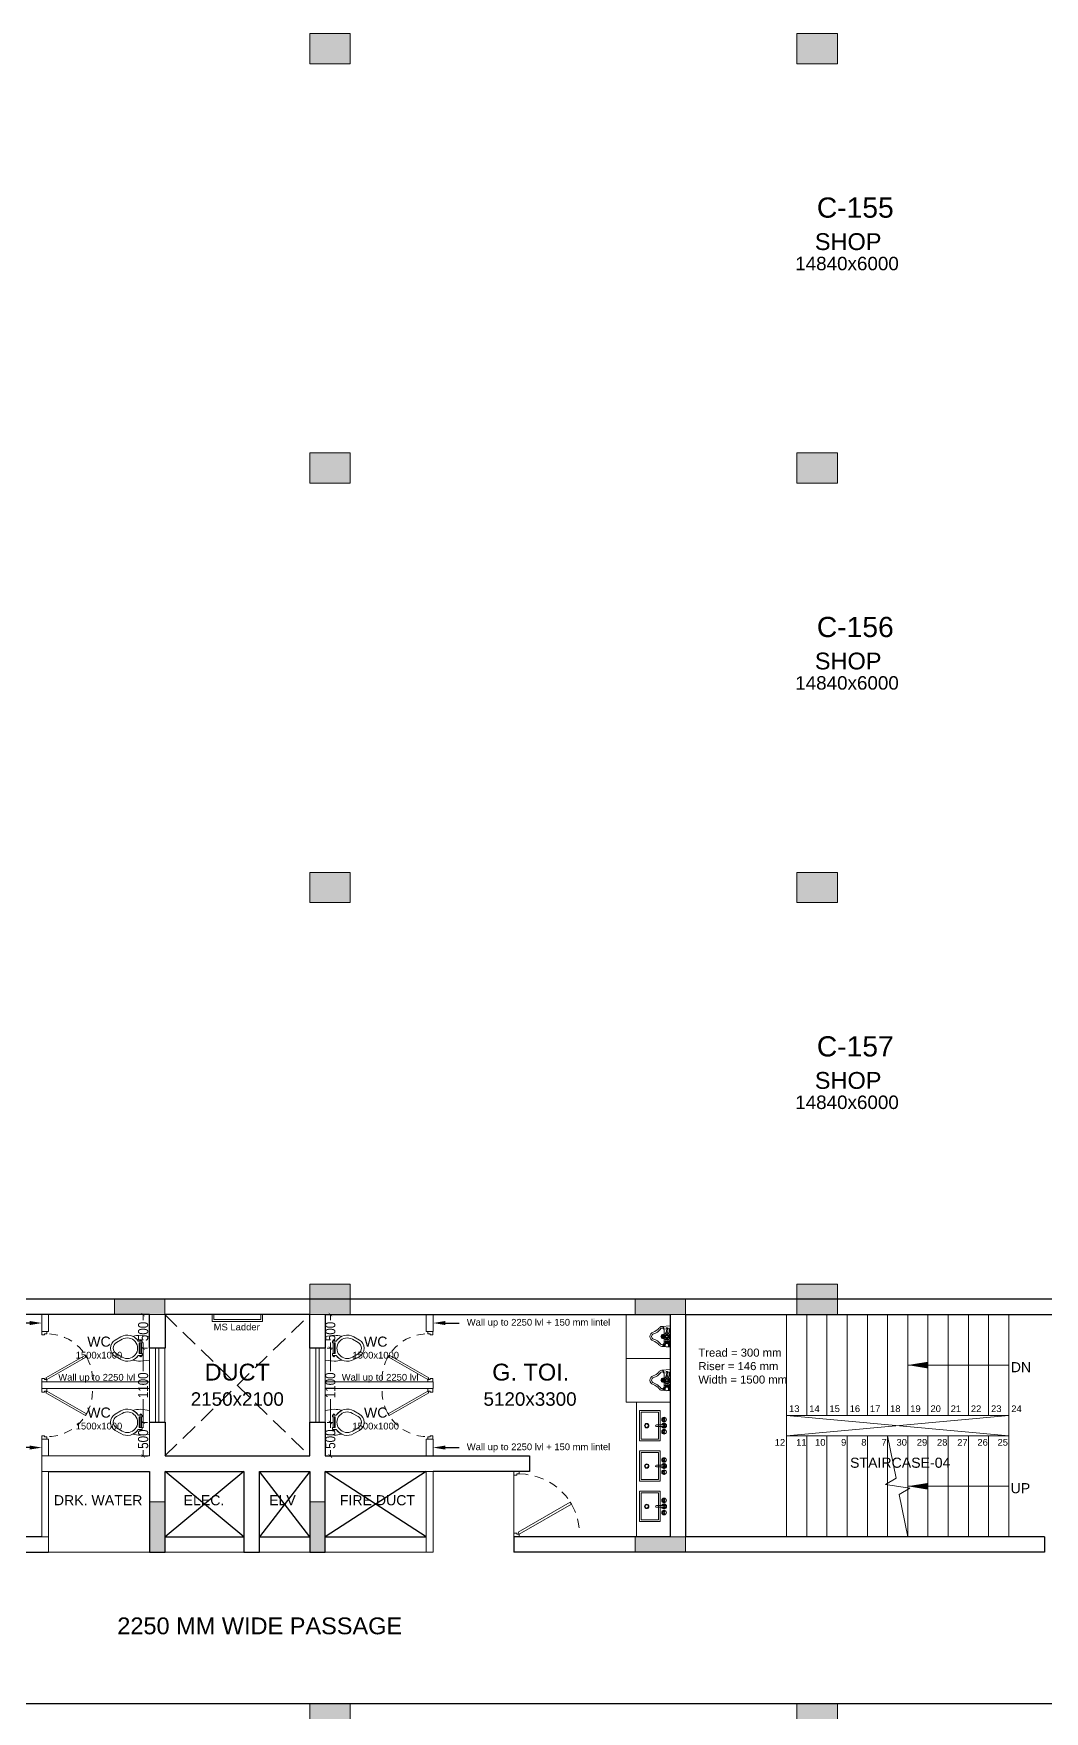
# Model space of a CAD drawing. Header units: metres. Extents: x 9819 to 10514, y 4405 to 4599.
# Drawn here: x 10174.61 to 10189.62, y 4549.44 to 4574.36 of the extents above; entities that cross this region are included whole.
import ezdxf
from ezdxf import colors
from ezdxf.entities.mleader import LeaderData, LeaderLine
from ezdxf.enums import TextEntityAlignment as Align
from ezdxf.math import Vec2, Vec3

# ---------------------------------------------------------------- set-up
doc = ezdxf.new("R2010")
doc.units = ezdxf.units.M
doc.header["$MEASUREMENT"] = 0
doc.header["$PDMODE"] = 35
doc.header["$PDSIZE"] = 0.3
doc.linetypes.add('DASHED2', pattern=[0.375, 0.25, -0.125])
doc.linetypes.add('HIDDEN', pattern=[0.375, 0.25, -0.125])
doc.layers.add('A_COL. NO', color=4, linetype='Continuous')
for name, color, linetype, lineweight in [('A_DIM (INT)', 8, 'Continuous', 5), ('A_DOOR-WIN', 23, 'Continuous', 9), ('A_DOTTED', 8, 'HIDDEN', 0), ('A_GLAZE', 140, 'Continuous', 5), ('A_MS', 15, 'Continuous', 9), ('A_PLUMBING FIXTURES', 8, 'Continuous', 15), ('A_SHOP NO.', 113, 'Continuous', 5), ('A_SILL 0.09', 9, 'Continuous', 9), ('A_STAIRS', 21, 'Continuous', 9), ('A_TEXT', 7, 'Continuous', 5), ('A_WALL', 7, 'Continuous', 30), ('A_Wall Hatch', 8, 'Continuous', 5), ('COLUMN-FINAL', 210, 'Continuous', 20), ('Doorline', 251, 'DASHED2', 13)]:
    doc.layers.add(name, color=color, linetype=linetype, lineweight=lineweight)
doc.layers.get('A_COL. NO').off()
doc.styles.add('A', font='ARIALN.TTF')
doc.styles.get("Standard").update_dxf_attribs({"font": 'arial.ttf'})
doc.dimstyles.new('DIM IN MM', dxfattribs={"dimtxt": 0.18, "dimasz": 0.075, "dimexe": 0.05, "dimexo": 0.05, "dimgap": 0.05, "dimtad": 0, "dimdec": 0, "dimlfac": 1000, "dimzin": 3, "dimdsep": 46, "dimtxsty": 'A', "dimblk1": 'ARCHTICK', "dimblk2": 'ARCHTICK', "dimsah": 1, "dimcen": 0, "dimclrd": 256, "dimclre": 256, "dimclrt": 256, "dimadec": 0, "dimazin": 0, "dimtfac": 1, "dimtdec": 0, "dimtofl": 0, "dimtmove": 1, "dimatfit": 3, "dimfxl": 1, "dimtolj": 1, "dimtzin": 0, "dimlwd": -1, "dimlwe": -1, "dimarcsym": 0})
doc.dimstyles.new('DIM IN MM SMALL', dxfattribs={"dimtxt": 0.15, "dimasz": 0.05, "dimexe": 0.03, "dimexo": 0.03, "dimgap": 0.03, "dimtad": 0, "dimdec": 0, "dimlfac": 1000, "dimzin": 3, "dimdsep": 46, "dimtxsty": 'A', "dimblk": 'ARCHTICK', "dimcen": 0, "dimclrd": 256, "dimclre": 256, "dimclrt": 256, "dimadec": 0, "dimazin": 0, "dimtfac": 1, "dimtdec": 0, "dimtofl": 0, "dimtmove": 1, "dimatfit": 3, "dimfxl": 1, "dimtolj": 1, "dimtzin": 0, "dimlwd": -1, "dimlwe": -1, "dimarcsym": 0})

# ---------------------------------------------------------------- blocks, each defined once
blk = doc.blocks.new('_ARCHTICK')
at = {"color": 0, "linetype": 'ByBlock', "const_width": 0.15}
blk.add_lwpolyline([(-0.5, -0.5), (0.5, 0.5)], dxfattribs=at)
blk = doc.blocks.new('Typical shops 1st')
at = {"layer": 'A_TEXT'}
for s, height, p in [('SHOP', 0.25, (23.185, -3.106)), ('14840x6000', 0.2, (23.168, -3.406))]:
    blk.add_text(s, height=height, dxfattribs=at).set_placement(p, align=Align.CENTER)
blk = doc.blocks.new('D-900')
at = {"layer": 'A_DOOR-WIN'}
for points in [[(0.45, 0.794), (0.035, 0.075), (0.063, 0.059), (0.478, 0.778)], [(0, 0.075), (0, 0), (0.05, 0), (0.05, 0.043), (0.035, 0.043), (0.035, 0.075)], [(0.9, 0.075), (0.9, 0), (0.85, 0), (0.85, 0.043), (0.865, 0.043), (0.865, 0.075)]]:
    blk.add_lwpolyline(points, close=True, dxfattribs=at)
at = {"layer": 'Doorline', "ltscale": 0.5}
blk.add_arc((0.035, 0.075), 0.83, 0, 90, dxfattribs=at)
blk = doc.blocks.new('6P-BAMBI-flat-18')
at = {"ltscale": 0.5}
for p, q in [((0, 0.143), (0, 0.159)), ((0, 0.159), (0.123, 0.149)), ((0, 0.143), (0, 0.117)), ((0, -0.159), (0, 0.117)), ((0.006, 0.147), (0.023, 0.147)), ((0.006, 0.147), (0.006, 0.113)), ((0.006, 0.113), (0.023, 0.113)), ((0.008, 0.13), (0.021, 0.13)), ((0.014, 0.113), (0.014, 0.059)), ((0.023, 0.15), (0.023, 0.11)), ((0.023, 0.15), (0.025, 0.15)), ((0.023, 0.11), (0.028, 0.11)), ((0.025, 0.15), (0.025, 0.11)), ((0.071, 0.088), (0.026, 0.088)), ((0.026, 0.074), (0.026, 0.088)), ((0.071, 0.074), (0.026, 0.074)), ((0.026, 0.05), (0.026, 0.041)), ((0.026, 0.05), (0.07, 0.05)), ((0.028, 0.12), (0.028, 0.103)), ((0.028, 0.088), (0.028, 0.103)), ((0.028, 0.103), (0.069, 0.103)), ((0.033, 0.05), (0.033, 0.074)), ((0.048, 0.076), (0.048, 0.086)), ((0.064, 0.05), (0.064, 0.074)), ((0.068, 0.088), (0.068, 0.103)), ((0.069, 0.12), (0.069, 0.103)), ((0.069, 0.11), (0.08, 0.11)), ((0.07, 0.05), (0.07, 0.041)), ((0.071, 0.15), (0.08, 0.15)), ((0.071, 0.15), (0.071, 0.11)), ((0.071, 0.074), (0.071, 0.088)), ((0.08, 0.15), (0.08, 0.11)), ((0.086, 0.148), (0.08, 0.149)), ((0.08, 0.147), (0.09, 0.147)), ((0.08, 0.113), (0.09, 0.113)), ((0.082, 0.13), (0.088, 0.13)), ((0.09, 0.147), (0.09, 0.113)), ((0.09, 0.021), (0.09, 0.116)), ((0, -0.159), (0.123, -0.149)), ((0.014, -0.115), (0.014, -0.059)), ((0.027, -0.042), (0.027, -0.045)), ((0.037, -0.045), (0.027, -0.045)), ((0.033, -0.045), (0.033, -0.063)), ((0.033, -0.063), (0.035, -0.065)), ((0.063, -0.063), (0.033, -0.063)), ((0.061, -0.065), (0.035, -0.065)), ((0.039, -0.126), (0.041, -0.069)), ((0.039, -0.126), (0.041, -0.128)), ((0.039, -0.126), (0.057, -0.126)), ((0.041, -0.069), (0.055, -0.069)), ((0.041, -0.128), (0.055, -0.128)), ((0.057, -0.126), (0.055, -0.069)), ((0.057, -0.126), (0.055, -0.128)), ((0.059, -0.045), (0.069, -0.045)), ((0.063, -0.063), (0.061, -0.065)), ((0.063, -0.045), (0.063, -0.063)), ((0.069, -0.042), (0.069, -0.045)), ((0.09, -0.116), (0.09, -0.021))]:
    blk.add_line(p, q, dxfattribs=at)
blk.add_lwpolyline([(0.032, -0.009), (0.048, -0.018), (0.064, -0.009), (0.064, 0.009), (0.048, 0.018), (0.032, 0.009)], close=True)
for centre, radius in [((0.048, 0), 0.0469), ((0.048, 0), 0.03), ((0.048, 0), 0.029), ((0.048, 0), 0.019), ((0.048, 0), 0.016), ((0.105, 0.018), 0.004), ((0.105, 0), 0.004), ((0.118, 0.013), 0.004), ((0.123, 0), 0.004), ((0.105, -0.018), 0.004), ((0.118, -0.013), 0.004)]:
    blk.add_circle(centre, radius, dxfattribs=at)
for centre, radius, start, end in [((0.028, 0.138), 0.0223, 157.5879, 202.4121), ((0.028, 0.121), 0.0223, 157.5879, 202.4121), ((0.028, 0.059), 0.014, 180, 261.7868), ((0.001, 0.138), 0.0223, 337.5879, 22.4121), ((0.001, 0.121), 0.0223, 337.5879, 22.4121), ((0.048, 0.103), 0.0519, 63.7158, 116.2842), ((0.037, 0.059), 0.0295, 67.5879, 112.4121), ((0.037, 0.103), 0.0295, 247.5879, 292.4121), ((0.043, 0.02), 0.0304, 97.8129, 124.2621), ((0.059, 0.059), 0.0295, 67.5879, 112.4121), ((0.059, 0.103), 0.0295, 247.5879, 292.4121), ((0.053, 0.02), 0.0304, 55.7379, 82.1871), ((0.102, 0.138), 0.0223, 157.5879, 202.4121), ((0.102, 0.121), 0.0223, 157.5879, 202.4121), ((0.159, 0.11), 0.0773, 171.3259, 171.3813), ((0.068, 0.138), 0.0223, 337.5879, 22.4121), ((0.068, 0.121), 0.0223, 337.5879, 22.4121), ((0.124, 0.115), 0.0341, 91.4853, 177.6343), ((0.1, 0.119), 0.0185, 116.9779, 124.4727), ((0.119, 0.095), 0.0293, 29.0945, 168.479), ((0.105, 0), 0.03, 240, 120), ((0.105, 0), 0.025, 233.1301, 126.8699), ((0.092, 0.013), 0.004, 295.9057, 96.1735), ((0.118, 0.095), 0.0538, 31.6584, 84.8116), ((0.295, 0.223), 0.189, 217.0065, 254.7999), ((0.297, 0.227), 0.168, 217.9141, 254.9362), ((0.232, 0), 0.043, 0, 71.887), ((0.232, 0), 0.068, 0, 71.887), ((0.028, -0.059), 0.014, 94.096, 180), ((0.022, -0.115), 0.008, 180, 270), ((0.038, -0.018), 0.0275, 247.5879, 267.8858), ((0.046, -0.064), 0.00754, 193.7683, 230.2425), ((0.05, -0.064), 0.00754, 309.7575, 346.2317), ((0.059, -0.018), 0.0275, 272.1142, 292.4121), ((0.119, -0.095), 0.0293, 191.521, 330.9055), ((0.124, -0.115), 0.0341, 182.3657, 268.5147), ((0.092, -0.013), 0.004, 263.8265, 64.0943), ((0.118, -0.095), 0.0538, 275.1884, 328.3416), ((0.295, -0.223), 0.189, 105.2001, 142.9935), ((0.297, -0.227), 0.168, 105.0638, 142.0859), ((0.232, 0), 0.043, 288.113, 0), ((0.232, 0), 0.068, 288.113, 0)]:
    blk.add_arc(centre, radius, start, end, dxfattribs=at)
blk = doc.blocks.new('S7-flat-32')
at = {"ltscale": 0.5}
for p, q in [((5388.851, -19005.32), (5388.851, -19004.87)), ((5388.851, -19004.87), (5389.16, -19004.87)), ((5388.851, -19005.32), (5388.851, -19004.87)), ((5388.851, -19004.87), (5389.16, -19004.87)), ((5388.876, -19005.295), (5388.876, -19004.895)), ((5388.876, -19004.895), (5389.135, -19004.895)), ((5388.876, -19005.295), (5388.876, -19004.895)), ((5388.876, -19004.895), (5389.135, -19004.895)), ((5389.135, -19004.895), (5389.135, -19005.295)), ((5389.135, -19004.895), (5389.135, -19005.295)), ((5389.16, -19004.87), (5389.16, -19005.32)), ((5389.16, -19004.87), (5389.16, -19005.32)), ((5389.203, -19005.001), (5389.196, -19005.001)), ((5389.203, -19005.001), (5389.196, -19005.001)), ((5389.203, -19005.008), (5389.196, -19005.008)), ((5389.203, -19005.008), (5389.196, -19005.008)), ((5389.212, -19004.993), (5389.212, -19004.986)), ((5389.212, -19004.993), (5389.212, -19004.986)), ((5389.212, -19005.017), (5389.212, -19005.023)), ((5389.212, -19005.017), (5389.212, -19005.023)), ((5389.218, -19004.992), (5389.218, -19004.986)), ((5389.218, -19004.992), (5389.218, -19004.986)), ((5389.218, -19005.016), (5389.218, -19005.023)), ((5389.218, -19005.016), (5389.218, -19005.023)), ((5389.135, -19005.295), (5388.876, -19005.295)), ((5389.135, -19005.295), (5388.876, -19005.295)), ((5389.194, -19005.083), (5389.103, -19005.083)), ((5389.194, -19005.083), (5389.103, -19005.083)), ((5389.103, -19005.108), (5389.194, -19005.108)), ((5389.103, -19005.108), (5389.194, -19005.108)), ((5389.203, -19005.183), (5389.196, -19005.183)), ((5389.203, -19005.183), (5389.196, -19005.183)), ((5389.203, -19005.189), (5389.196, -19005.189)), ((5389.203, -19005.189), (5389.196, -19005.189)), ((5389.212, -19005.174), (5389.212, -19005.167)), ((5389.212, -19005.174), (5389.212, -19005.167)), ((5389.212, -19005.198), (5389.212, -19005.205)), ((5389.212, -19005.198), (5389.212, -19005.205)), ((5389.218, -19005.174), (5389.218, -19005.167)), ((5389.218, -19005.174), (5389.218, -19005.167)), ((5389.218, -19005.198), (5389.218, -19005.205)), ((5389.218, -19005.198), (5389.218, -19005.205)), ((5389.16, -19005.32), (5388.851, -19005.32)), ((5389.16, -19005.32), (5388.851, -19005.32))]:
    blk.add_line(p, q, dxfattribs=at)
for centre, radius in [((5388.959, -19005.095), 0.0326), ((5388.959, -19005.095), 0.0326), ((5389.215, -19005.005), 0.0344), ((5389.215, -19005.005), 0.0344), ((5389.19, -19005.005), 0.00699), ((5389.19, -19005.005), 0.00699), ((5389.215, -19005.005), 0.0125), ((5389.215, -19005.005), 0.0125), ((5389.215, -19004.98), 0.00699), ((5389.215, -19004.98), 0.00699), ((5389.215, -19005.03), 0.00699), ((5389.215, -19005.03), 0.00699), ((5388.959, -19005.095), 0.025), ((5388.959, -19005.095), 0.025), ((5389.215, -19005.186), 0.0344), ((5389.215, -19005.186), 0.0344), ((5389.19, -19005.186), 0.00699), ((5389.19, -19005.186), 0.00699), ((5389.215, -19005.095), 0.0125), ((5389.215, -19005.095), 0.0125), ((5389.215, -19005.186), 0.0125), ((5389.215, -19005.186), 0.0125), ((5389.215, -19005.161), 0.00699), ((5389.215, -19005.161), 0.00699), ((5389.215, -19005.211), 0.00699), ((5389.215, -19005.211), 0.00699)]:
    blk.add_circle(centre, radius, dxfattribs=at)
for centre, radius, start, end in [((5389.215, -19005.095), 0.0375, 199.6514, 160.3603), ((5389.215, -19005.095), 0.0375, 199.6514, 160.3603), ((5389.215, -19005.005), 0.025, 106.2342, 163.9047), ((5389.215, -19005.005), 0.025, 106.2342, 163.9047), ((5389.215, -19005.005), 0.025, 196.12, 254.0884), ((5389.215, -19005.005), 0.025, 196.12, 254.0884), ((5389.103, -19005.095), 0.0125, 90, 270), ((5389.103, -19005.095), 0.0125, 90, 270), ((5389.215, -19005.186), 0.025, 106.4413, 164.0789), ((5389.215, -19005.186), 0.025, 106.4413, 164.0789), ((5389.215, -19005.186), 0.025, 195.2407, 254.2093), ((5389.215, -19005.186), 0.025, 195.2407, 254.2093), ((5389.215, -19005.095), 0.025, 210.3431, 149.7554), ((5389.215, -19005.095), 0.025, 210.3431, 149.7554)]:
    blk.add_arc(centre, radius, start, end, dxfattribs=at)
blk = doc.blocks.new('D 750')
at = {"layer": 'A_DOOR-WIN'}
for points in [[(-0.372, 0.665), (-0.035, 0.075), (-0.063, 0.059), (-0.4, 0.649)], [(-0.75, 0.075), (-0.75, 0), (-0.7, 0), (-0.7, 0.043), (-0.715, 0.043), (-0.715, 0.075)], [(0, 0.075), (0, 0), (-0.05, 0), (-0.05, 0.043), (-0.035, 0.043), (-0.035, 0.075)]]:
    blk.add_lwpolyline(points, close=True, dxfattribs=at)
at = {"layer": 'Doorline', "ltscale": 0.5}
blk.add_arc((-0.035, 0.075), 0.68, 90, 180, dxfattribs=at)
blk = doc.blocks.new('S6-flat-17')
for points in [[(-5389.254, -19005.94), (-5389.254, -19006.294), (-5389.12, -19006.308, 0.073039), (-5389.008, -19006.292, -0.137864), (-5389.088, -19006.223), (-5389.114, -19006.223), (-5389.114, -19006.228), (-5389.111, -19006.228, -1), (-5389.139, -19006.228), (-5389.136, -19006.228), (-5389.136, -19006.223), (-5389.147, -19006.223), (-5389.147, -19006.195), (-5389.136, -19006.195), (-5389.136, -19006.038), (-5389.147, -19006.038), (-5389.147, -19006.01), (-5389.136, -19006.01), (-5389.136, -19006.004), (-5389.139, -19006.004, -1), (-5389.111, -19006.004), (-5389.114, -19006.004), (-5389.114, -19006.01), (-5389.088, -19006.01, -0.137864), (-5389.008, -19005.941, 0.073039), (-5389.12, -19005.924)], [(-5389.088, -19006.01), (-5389.147, -19006.01), (-5389.147, -19006.038), (-5389.103, -19006.038), (-5389.103, -19006.195), (-5389.147, -19006.195), (-5389.147, -19006.223), (-5389.088, -19006.223, 0.397822), (-5388.828, -19006.285), (-5388.744, -19006.237, 0.57735), (-5388.744, -19005.996), (-5388.828, -19005.948, 0.397822)], [(-5389.139, -19006.004), (-5389.136, -19006.004), (-5389.111, -19006.004, 1)], [(-5388.849, -19006.249), (-5388.765, -19006.201, 0.57735), (-5388.765, -19006.032), (-5388.849, -19005.984, 1.732051)], [(-5389.139, -19006.228, 1), (-5389.111, -19006.228), (-5389.114, -19006.228)]]:
    blk.add_lwpolyline(points, format="xyb", close=True)
blk.add_lwpolyline([(-5389.136, -19006.038), (-5389.136, -19006.195), (-5389.114, -19006.195), (-5389.114, -19006.038)], close=True)
blk = doc.blocks.new('*D493')
at = {"layer": 'A_DIM (INT)', "transparency": 16777216}
for p, q in [((10176.302, 4555.334), (10176.209, 4555.334)), ((10176.239, 4555.334), (10176.239, 4555.25)), ((10176.302, 4554.834), (10176.209, 4554.834)), ((10176.239, 4554.834), (10176.239, 4554.919))]:
    blk.add_line(p, q, dxfattribs=at)
at = {"layer": 'Defpoints', "color": 0, "transparency": 16777216}
for p in [(10176.332, 4555.334), (10176.239, 4554.834), (10176.332, 4554.834)]:
    blk.add_point(p, dxfattribs=at)
at = {"layer": 'A_DIM (INT)', "transparency": 16777216, "xscale": 0.05, "yscale": 0.05, "zscale": 0.05}
for p, rotation in [((10176.239, 4555.334), 90), ((10176.239, 4554.834), 270)]:
    blk.add_blockref('_ARCHTICK', p, dxfattribs=dict(at, rotation=rotation))
at = {"layer": 'A_DIM (INT)', "transparency": 16777216, "insert": (10176.239, 4555.084), "char_height": 0.15, "attachment_point": 5, "rotation": 90, "style": 'A'}
blk.add_mtext('\\A1;500', dxfattribs=at)
blk = doc.blocks.new('*D494')
at = {"layer": 'A_DIM (INT)', "transparency": 16777216}
for p, q in [((10176.302, 4553.734), (10176.209, 4553.734)), ((10176.239, 4553.734), (10176.239, 4553.65)), ((10176.239, 4553.234), (10176.239, 4553.319)), ((10176.302, 4553.234), (10176.209, 4553.234))]:
    blk.add_line(p, q, dxfattribs=at)
at = {"layer": 'Defpoints', "color": 0, "transparency": 16777216}
for p in [(10176.239, 4553.734), (10176.332, 4553.734), (10176.332, 4553.234)]:
    blk.add_point(p, dxfattribs=at)
at = {"layer": 'A_DIM (INT)', "transparency": 16777216, "xscale": 0.05, "yscale": 0.05, "zscale": 0.05}
for p, rotation in [((10176.239, 4553.734), 90), ((10176.239, 4553.234), 270)]:
    blk.add_blockref('_ARCHTICK', p, dxfattribs=dict(at, rotation=rotation))
at = {"layer": 'A_DIM (INT)', "transparency": 16777216, "insert": (10176.239, 4553.484), "char_height": 0.15, "attachment_point": 5, "rotation": 90, "style": 'A'}
blk.add_mtext('\\A1;500', dxfattribs=at)
blk = doc.blocks.new('*D495')
at = {"layer": 'A_DIM (INT)', "transparency": 16777216}
for p, q in [((10178.972, 4553.734), (10179.049, 4553.734)), ((10179.019, 4553.734), (10179.019, 4553.65)), ((10179.019, 4553.234), (10179.019, 4553.319)), ((10178.972, 4553.234), (10179.049, 4553.234))]:
    blk.add_line(p, q, dxfattribs=at)
at = {"layer": 'Defpoints', "color": 0, "transparency": 16777216}
for p in [(10178.942, 4553.734), (10179.019, 4553.734), (10178.942, 4553.234)]:
    blk.add_point(p, dxfattribs=at)
at = {"layer": 'A_DIM (INT)', "transparency": 16777216, "xscale": 0.05, "yscale": 0.05, "zscale": 0.05}
for p, rotation in [((10179.019, 4553.734), 90), ((10179.019, 4553.234), 270)]:
    blk.add_blockref('_ARCHTICK', p, dxfattribs=dict(at, rotation=rotation))
at = {"layer": 'A_DIM (INT)', "transparency": 16777216, "insert": (10179.019, 4553.484), "char_height": 0.15, "attachment_point": 5, "rotation": 90, "style": 'A'}
blk.add_mtext('\\A1;500', dxfattribs=at)
blk = doc.blocks.new('*D496')
at = {"layer": 'A_DIM (INT)', "transparency": 16777216}
for p, q in [((10178.972, 4555.334), (10179.049, 4555.334)), ((10179.019, 4555.334), (10179.019, 4555.25)), ((10178.972, 4554.834), (10179.049, 4554.834)), ((10179.019, 4554.834), (10179.019, 4554.919))]:
    blk.add_line(p, q, dxfattribs=at)
at = {"layer": 'Defpoints', "color": 0, "transparency": 16777216}
for p in [(10178.942, 4555.334), (10178.942, 4554.834), (10179.019, 4554.834)]:
    blk.add_point(p, dxfattribs=at)
at = {"layer": 'A_DIM (INT)', "transparency": 16777216, "xscale": 0.05, "yscale": 0.05, "zscale": 0.05}
for p, rotation in [((10179.019, 4555.334), 90), ((10179.019, 4554.834), 270)]:
    blk.add_blockref('_ARCHTICK', p, dxfattribs=dict(at, rotation=rotation))
at = {"layer": 'A_DIM (INT)', "transparency": 16777216, "insert": (10179.019, 4555.084), "char_height": 0.15, "attachment_point": 5, "rotation": 90, "style": 'A'}
blk.add_mtext('\\A1;500', dxfattribs=at)
blk = doc.blocks.new('*D497')
at = {"layer": 'A_DIM (INT)', "transparency": 16777216}
for p, q in [((10178.972, 4554.834), (10179.049, 4554.834)), ((10179.019, 4554.834), (10179.019, 4554.492)), ((10179.019, 4553.734), (10179.019, 4554.077)), ((10178.972, 4553.734), (10179.049, 4553.734))]:
    blk.add_line(p, q, dxfattribs=at)
at = {"layer": 'Defpoints', "color": 0, "transparency": 16777216}
for p in [(10178.942, 4554.834), (10178.942, 4553.734), (10179.019, 4553.734)]:
    blk.add_point(p, dxfattribs=at)
at = {"layer": 'A_DIM (INT)', "transparency": 16777216, "xscale": 0.05, "yscale": 0.05, "zscale": 0.05}
for p, rotation in [((10179.019, 4554.834), 90), ((10179.019, 4553.734), 270)]:
    blk.add_blockref('_ARCHTICK', p, dxfattribs=dict(at, rotation=rotation))
at = {"layer": 'A_DIM (INT)', "transparency": 16777216, "insert": (10179.019, 4554.284), "char_height": 0.15, "attachment_point": 5, "rotation": 90, "style": 'A'}
blk.add_mtext('\\A1;1100', dxfattribs=at)
blk = doc.blocks.new('*D498')
at = {"layer": 'A_DIM (INT)', "transparency": 16777216}
for p, q in [((10176.302, 4554.834), (10176.209, 4554.834)), ((10176.239, 4554.834), (10176.239, 4554.492)), ((10176.239, 4553.734), (10176.239, 4554.077)), ((10176.302, 4553.734), (10176.209, 4553.734))]:
    blk.add_line(p, q, dxfattribs=at)
at = {"layer": 'Defpoints', "color": 0, "transparency": 16777216}
for p in [(10176.239, 4554.834), (10176.332, 4554.834), (10176.332, 4553.734)]:
    blk.add_point(p, dxfattribs=at)
at = {"layer": 'A_DIM (INT)', "transparency": 16777216, "xscale": 0.05, "yscale": 0.05, "zscale": 0.05}
for p, rotation in [((10176.239, 4554.834), 90), ((10176.239, 4553.734), 270)]:
    blk.add_blockref('_ARCHTICK', p, dxfattribs=dict(at, rotation=rotation))
at = {"layer": 'A_DIM (INT)', "transparency": 16777216, "insert": (10176.239, 4554.284), "char_height": 0.15, "attachment_point": 5, "rotation": 90, "style": 'A'}
blk.add_mtext('\\A1;1100', dxfattribs=at)
blk = doc.blocks.new('Wing C Columns')
at = {"layer": 'COLUMN-FINAL'}
for color, points in [(3, [(15.44, -12.35), (15.44, -12.8), (14.84, -12.8), (14.84, -12.35)]), (3, [(22.675, -12.35), (22.675, -12.8), (22.075, -12.8), (22.075, -12.35)]), (3, [(15.44, -18.58), (15.44, -19.03), (14.84, -19.03), (14.84, -18.58)]), (3, [(22.675, -18.58), (22.675, -19.03), (22.075, -19.03), (22.075, -18.58)]), (3, [(15.44, -24.81), (15.44, -25.26), (14.84, -25.26), (14.84, -24.81)]), (3, [(22.675, -24.81), (22.675, -25.26), (22.075, -25.26), (22.075, -24.81)]), (3, [(15.44, -30.93), (15.44, -31.38), (14.84, -31.38), (14.84, -30.93)]), (1, [(22.675, -30.93), (22.675, -31.38), (22.075, -31.38), (22.075, -30.93)]), (3, [(15.44, -37.16), (15.44, -37.61), (14.84, -37.61), (14.84, -37.16)]), (1, [(22.675, -37.16), (22.675, -37.61), (22.075, -37.61), (22.075, -37.16)])]:
    blk.add_hatch(color=color, dxfattribs=at).paths.add_polyline_path(points)
h = blk.add_hatch(color=86, dxfattribs=at)
h.dxf.hatch_style = 1
h.paths.add_polyline_path([(11.938, -31.378), (11.938, -31.148), (12.688, -31.148), (12.688, -31.378)])
h = blk.add_hatch(color=30, dxfattribs=at)
h.dxf.hatch_style = 1
h.paths.add_polyline_path([(20.42, -31.15), (20.42, -31.38), (19.67, -31.38), (19.67, -31.15)])
h = blk.add_hatch(color=86, dxfattribs=at)
h.dxf.hatch_style = 1
h.paths.add_polyline_path([(12.69, -34.91), (12.46, -34.91), (12.46, -34.16), (12.69, -34.16)])
h = blk.add_hatch(color=11, dxfattribs=at)
h.dxf.hatch_style = 1
h.paths.add_polyline_path([(15.07, -34.91), (14.84, -34.91), (14.84, -34.16), (15.07, -34.16)])
h = blk.add_hatch(color=30, dxfattribs=at)
h.dxf.hatch_style = 1
h.paths.add_polyline_path([(20.42, -34.68), (20.42, -34.91), (19.67, -34.91), (19.67, -34.68)])
at = {"layer": 'COLUMN-FINAL', "color": 3}
for points in [[(15.44, -12.35), (15.44, -12.8), (14.84, -12.8), (14.84, -12.35)], [(22.675, -12.35), (22.675, -12.8), (22.075, -12.8), (22.075, -12.35)], [(15.44, -18.58), (15.44, -19.03), (14.84, -19.03), (14.84, -18.58)], [(22.675, -18.58), (22.675, -19.03), (22.075, -19.03), (22.075, -18.58)], [(15.44, -24.81), (15.44, -25.26), (14.84, -25.26), (14.84, -24.81)], [(22.675, -24.81), (22.675, -25.26), (22.075, -25.26), (22.075, -24.81)], [(15.44, -30.93), (15.44, -31.38), (14.84, -31.38), (14.84, -30.93)], [(15.44, -37.16), (15.44, -37.61), (14.84, -37.61), (14.84, -37.16)]]:
    blk.add_lwpolyline(points, close=True, dxfattribs=at)
at = {"layer": 'COLUMN-FINAL', "color": 86}
for points in [[(11.938, -31.378), (11.938, -31.148), (12.688, -31.148), (12.688, -31.378)], [(12.69, -34.91), (12.46, -34.91), (12.46, -34.16), (12.69, -34.16)]]:
    blk.add_lwpolyline(points, close=True, dxfattribs=at)
at = {"layer": 'COLUMN-FINAL', "color": 30}
for points in [[(20.42, -31.15), (20.42, -31.38), (19.67, -31.38), (19.67, -31.15)], [(20.42, -34.68), (20.42, -34.91), (19.67, -34.91), (19.67, -34.68)]]:
    blk.add_lwpolyline(points, close=True, dxfattribs=at)
at = {"layer": 'COLUMN-FINAL', "color": 1}
for points in [[(22.675, -30.93), (22.675, -31.38), (22.075, -31.38), (22.075, -30.93)], [(22.675, -37.16), (22.675, -37.61), (22.075, -37.61), (22.075, -37.16)]]:
    blk.add_lwpolyline(points, close=True, dxfattribs=at)
at = {"layer": 'COLUMN-FINAL', "color": 11}
blk.add_lwpolyline([(15.07, -34.91), (14.84, -34.91), (14.84, -34.16), (15.07, -34.16)], close=True, dxfattribs=at)
blk = doc.blocks.new('WING-C REVISED COLU.')
blk.add_blockref('Wing C Columns', (5452.425, -8729.918))

msp = doc.modelspace()

# ---------------------------------------------------------------- linework, layer by layer
at = {"layer": 'A_DOTTED'}
for p, q in [((10176.5619, 4555.3344), (10178.7119, 4553.2344)), ((10176.5619, 4553.2344), (10178.7119, 4555.3344))]:
    msp.add_line(p, q, dxfattribs=at)
at = {"layer": 'A_DOTTED', "linetype": 'Continuous'}
for points in [[(10185.7943, 4555.3344), (10185.7943, 4553.8344), (10189.0943, 4553.5344), (10189.0943, 4552.0344)], [(10189.0943, 4555.3344), (10189.0943, 4553.8344), (10185.7943, 4553.5344), (10185.7943, 4552.0344)]]:
    msp.add_lwpolyline(points, dxfattribs=at)
at = {"layer": 'A_GLAZE'}
for p, q in [((10176.4219, 4553.7344), (10176.4219, 4554.8344)), ((10176.4719, 4553.7344), (10176.4719, 4554.8344)), ((10178.8019, 4553.7344), (10178.8019, 4554.8344)), ((10178.8519, 4553.7344), (10178.8519, 4554.8344))]:
    msp.add_line(p, q, dxfattribs=at)
at = {"layer": 'A_MS'}
msp.add_lwpolyline([(10177.2869, 4555.3344), (10177.2869, 4555.2594), (10177.9869, 4555.2594), (10177.9869, 4555.3344), (10178.0119, 4555.3344), (10178.0119, 4555.2344), (10177.2619, 4555.2344), (10177.2619, 4555.3344)], close=True, dxfattribs=at)
at = {"layer": 'A_PLUMBING FIXTURES'}
msp.add_line((10183.5643, 4554.0344), (10183.5643, 4552.0344), dxfattribs=at)
for points in [[(10184.0643, 4555.3344), (10183.4143, 4555.3344), (10183.4143, 4554.6844), (10184.0643, 4554.6844)], [(10184.0643, 4554.6844), (10183.4143, 4554.6844), (10183.4143, 4554.0344), (10184.0643, 4554.0344)]]:
    msp.add_lwpolyline(points, close=True, dxfattribs=at)
at = {"layer": 'A_SILL 0.09'}
for p, q in [((10176.3319, 4554.8344), (10176.3319, 4553.7344)), ((10176.5619, 4553.7344), (10176.5619, 4554.8344)), ((10178.7119, 4553.7344), (10178.7119, 4554.8344)), ((10178.9419, 4554.8344), (10178.9419, 4553.7344)), ((10181.7443, 4552.0344), (10181.7443, 4553.0044)), ((10177.7343, 4551.8044), (10176.5643, 4551.8044)), ((10178.7143, 4551.8044), (10177.9643, 4551.8044)), ((10180.4443, 4551.8044), (10178.9443, 4551.8044))]:
    msp.add_line(p, q, dxfattribs=at)
at = {"layer": 'A_STAIRS'}
for p, q in [((10186.0943, 4553.8344), (10186.0943, 4555.3344)), ((10186.3943, 4553.8344), (10186.3943, 4555.3344)), ((10186.6943, 4553.8344), (10186.6943, 4555.3344)), ((10186.9943, 4553.8344), (10186.9943, 4555.3344)), ((10187.2943, 4553.8344), (10187.2943, 4555.3344)), ((10187.5943, 4553.8344), (10187.5943, 4555.3344)), ((10187.8943, 4553.8344), (10187.8943, 4555.3344)), ((10188.1943, 4553.8344), (10188.1943, 4555.3344)), ((10188.4943, 4553.8344), (10188.4943, 4555.3344)), ((10188.7943, 4553.8344), (10188.7943, 4555.3344)), ((10186.0943, 4553.5344), (10186.0943, 4552.0344)), ((10186.3943, 4553.5344), (10186.3943, 4552.0344)), ((10186.6943, 4553.5344), (10186.6943, 4552.0344)), ((10186.9943, 4553.5344), (10186.9943, 4552.0344)), ((10187.8943, 4553.5344), (10187.8943, 4552.0344)), ((10188.1943, 4553.5344), (10188.1943, 4552.0344)), ((10188.4943, 4553.5344), (10188.4943, 4552.0344)), ((10188.7943, 4553.5344), (10188.7943, 4552.0344))]:
    msp.add_line(p, q, dxfattribs=at)
msp.add_lwpolyline([(10189.0943, 4553.5344), (10185.7943, 4553.5344), (10185.7943, 4553.8344), (10189.0943, 4553.8344)], close=True, dxfattribs=at)
at = {"layer": 'A_STAIRS', "linetype": 'Continuous'}
msp.add_lwpolyline([(10187.2943, 4552.0344), (10187.2943, 4553.5344), (10187.4198, 4552.907), (10187.2637, 4552.8121), (10187.6249, 4552.7568), (10187.4688, 4552.6619), (10187.5943, 4552.0344), (10187.5943, 4553.5344)], dxfattribs=at)
at = {"layer": 'A_WALL'}
for p, q in [((10193.5543, 4555.5644), (10164.1043, 4555.5644)), ((10178.9443, 4555.3344), (10184.0643, 4555.3344)), ((10178.9443, 4555.3344), (10178.9443, 4554.8344)), ((10184.0643, 4555.3344), (10184.0643, 4552.0344)), ((10184.2943, 4555.3344), (10190.8243, 4555.3344)), ((10184.2943, 4555.3344), (10184.2943, 4552.0344)), ((10184.0643, 4552.0344), (10181.7443, 4552.0344)), ((10181.7443, 4552.0344), (10181.7443, 4551.8044)), ((10189.6243, 4551.8044), (10181.7443, 4551.8044)), ((10189.6243, 4552.0344), (10184.2943, 4552.0344)), ((10189.6243, 4552.0344), (10189.6243, 4551.8044)), ((10194.1343, 4549.5544), (10163.5243, 4549.5544))]:
    msp.add_line(p, q, dxfattribs=at)
for points in [[(10178.9443, 4554.8344), (10178.7143, 4554.8344), (10178.7143, 4555.3344), (10176.5643, 4555.3344), (10176.5643, 4554.8344), (10176.3343, 4554.8344), (10176.3343, 4555.3344), (10172.8643, 4555.3344), (10172.8643, 4553.1044)], [(10176.3343, 4553.7344), (10176.5643, 4553.7344), (10176.5643, 4553.2344), (10178.7143, 4553.2344), (10178.7143, 4553.7344), (10178.9443, 4553.7344), (10178.9443, 4553.2344), (10181.9743, 4553.2344), (10181.9743, 4553.0044), (10180.5443, 4553.0044)], [(10174.8343, 4553.0044), (10176.3343, 4553.0044), (10176.3343, 4551.8044), (10176.5643, 4551.8044), (10176.5643, 4553.0044), (10177.7343, 4553.0044), (10176.5643, 4552.0344), (10177.7343, 4552.0344), (10176.5643, 4553.0044)], [(10177.7343, 4553.0044), (10177.7343, 4551.8044), (10177.9643, 4551.8044), (10177.9643, 4553.0044), (10178.7143, 4553.0044), (10177.9643, 4552.0344), (10178.7143, 4552.0344), (10177.9643, 4553.0044)], [(10178.7143, 4553.0044), (10178.7143, 4551.8044), (10178.9443, 4551.8044), (10178.9443, 4553.0044), (10180.4443, 4553.0044), (10178.9443, 4552.0344), (10180.4443, 4552.0344), (10178.9443, 4553.0044)], [(10174.7343, 4552.0344), (10173.8643, 4552.0344), (10173.8643, 4551.8044), (10174.8343, 4551.8044)]]:
    msp.add_lwpolyline(points, dxfattribs=at)
at = {"layer": 'A_WALL', "lineweight": 20}
for points in [[(10174.7343, 4555.0844), (10174.7343, 4555.3344), (10174.8343, 4555.3344), (10174.8343, 4555.0844)], [(10180.5443, 4555.0844), (10180.5443, 4555.3344), (10180.4443, 4555.3344), (10180.4443, 4555.0844)], [(10176.3343, 4554.3344), (10176.3343, 4554.2344), (10174.7343, 4554.2344), (10174.7343, 4554.3344)], [(10178.9443, 4554.3344), (10178.9443, 4554.2344), (10180.5443, 4554.2344), (10180.5443, 4554.3344)], [(10174.7343, 4553.4844), (10174.7343, 4553.2344), (10174.8343, 4553.2344), (10174.8343, 4553.4844)], [(10180.5443, 4553.4844), (10180.5443, 4553.2344), (10180.4443, 4553.2344), (10180.4443, 4553.4844)]]:
    msp.add_lwpolyline(points, close=True, dxfattribs=at)
at = {"layer": 'A_Wall Hatch'}
for points in [[(10176.3343, 4553.7344), (10176.3343, 4553.2344), (10174.7343, 4553.2344), (10174.7343, 4552.0344), (10174.8343, 4552.0344)], [(10176.3343, 4551.8044), (10174.8343, 4551.8044), (10174.8343, 4553.0044), (10174.7343, 4553.0044)]]:
    msp.add_lwpolyline(points, dxfattribs=at)
msp.add_lwpolyline([(10180.4443, 4551.8044), (10180.4443, 4553.0044), (10180.5443, 4553.0044), (10180.5443, 4551.8044)], close=True, dxfattribs=at)

# ---------------------------------------------------------------- block references
at = {"layer": 'A_COL. NO'}
msp.add_blockref('WING-C REVISED COLU.', (4711.4491, 13316.6323), dxfattribs=at)
at = {"layer": 'A_DOOR-WIN'}
for p, rotation in [((10174.7319, 4554.3344), 270), ((10180.5419, 4554.2344), 90.00000000000001)]:
    msp.add_blockref('D 750', p, dxfattribs=dict(at, rotation=rotation))
at = {"layer": 'A_DOOR-WIN', "xscale": -1}
for p, rotation in [((10180.5419, 4554.3344), 90), ((10174.7319, 4554.2344), 270)]:
    msp.add_blockref('D 750', p, dxfattribs=dict(at, rotation=rotation))
at = {"layer": 'A_DOOR-WIN', "xscale": -1.077777777727252, "yscale": 1.077777777727252, "zscale": 1.077777777727252, "rotation": 270}
msp.add_blockref('D-900', (10181.7443, 4552.0344), dxfattribs=at)
at = {"layer": 'A_PLUMBING FIXTURES', "ltscale": 0.5, "xscale": -1, "rotation": 0.0006327044501919231}
for p in [(4786.8683, 23560.892), (4786.8683, 23559.792)]:
    msp.add_blockref('S6-flat-17', p, dxfattribs=at)
at = {"layer": 'A_PLUMBING FIXTURES', "ltscale": 0.5}
for name, p, rotation in [('S6-flat-17', (15568.4054, 23560.892), 359.9993672955499), ('6P-BAMBI-flat-18', (10184.0643, 4555.0094), 179.9993672955496), ('6P-BAMBI-flat-18', (10184.0643, 4554.3594), 179.9993672955496), ('S6-flat-17', (15568.4054, 23559.792), 359.9993672955499), ('S7-flat-32', (4795.1793, 23558.8986), 359.9987345913262), ('S7-flat-32', (4795.1793, 23558.2986), 359.9987345913262), ('S7-flat-32', (4795.1793, 23557.6986), 359.9987345913262)]:
    msp.add_blockref(name, p, dxfattribs=dict(at, rotation=rotation))
at = {"layer": 'A_Wall Hatch'}
for p in [(10163.5243, 4574.2544), (10163.5243, 4568.0244), (10163.5243, 4561.7944)]:
    msp.add_blockref('Typical shops 1st', p, dxfattribs=at)

# ---------------------------------------------------------------- texts
at = {"layer": 'A_MS', "insert": (10177.2866, 4555.2001), "char_height": 0.1, "attachment_point": 1}
msp.add_mtext_dynamic_manual_height_columns('MS Ladder', width=0.731806, gutter_width=2.2347, heights=[0], dxfattribs=at)
at = {"layer": 'A_SHOP NO.'}
for s, p in [('C-155', (10186.8152, 4571.6291)), ('C-156', (10186.8152, 4565.3991)), ('C-157', (10186.8152, 4559.1691))]:
    msp.add_text(s, height=0.3, dxfattribs=at).set_placement(p, align=Align.CENTER)
at = {"layer": 'A_STAIRS'}
for s, p in [('13', (10185.9868, 4553.8869)), ('14', (10186.2868, 4553.8852)), ('15', (10186.5868, 4553.8869)), ('16', (10186.8868, 4553.8869)), ('17', (10187.1868, 4553.8852)), ('18', (10187.4868, 4553.8869)), ('19', (10187.7868, 4553.8869)), ('20', (10188.0868, 4553.8869)), ('21', (10188.3868, 4553.8852)), ('22', (10188.6868, 4553.8852)), ('23', (10188.9868, 4553.8869)), ('24', (10189.2868, 4553.8852))]:
    msp.add_text(s, height=0.1, dxfattribs=at).set_placement(p, align=Align.RIGHT)
for s, p in [('12', (10185.6182, 4553.3852)), ('11', (10185.9365, 4553.3852)), ('10', (10186.2175, 4553.3869)), ('9', (10186.6041, 4553.3869)), ('8', (10186.9042, 4553.3869)), ('7', (10187.2035, 4553.3869)), ('30', (10187.4269, 4553.387)), ('29', (10187.7281, 4553.3869)), ('28', (10188.0281, 4553.3869)), ('27', (10188.3283, 4553.3852)), ('26', (10188.6284, 4553.3869)), ('25', (10188.9276, 4553.3869))]:
    msp.add_text(s, height=0.1, dxfattribs=at).set_placement(p)
at = {"layer": 'A_TEXT'}
for s, height, p in [('Wall up to 2250 lvl + 150 mm lintel', 0.1, (10182.1107, 4555.1706)), ('WC', 0.15, (10175.5827, 4554.8581)), ('WC', 0.15, (10179.6927, 4554.8581)), ('1500x1000', 0.1, (10175.5827, 4554.6818)), ('DUCT', 0.25, (10177.6369, 4554.3553)), ('1500x1000', 0.1, (10179.6927, 4554.6818)), ('G. TOI.', 0.25, (10181.995, 4554.3553)), ('DN', 0.15, (10189.2755, 4554.4785)), ('Wall up to 2250 lvl', 0.1, (10175.549, 4554.3536)), ('Wall up to 2250 lvl', 0.1, (10179.7589, 4554.3536)), ('2150x2100', 0.2, (10177.6369, 4553.9803)), ('5120x3300', 0.2, (10181.985, 4553.9803)), ('WC', 0.15, (10175.5827, 4553.8043)), ('WC', 0.15, (10179.6927, 4553.8043)), ('1500x1000', 0.1, (10175.5827, 4553.628)), ('1500x1000', 0.1, (10179.6927, 4553.628)), ('Wall up to 2250 lvl + 150 mm lintel', 0.1, (10182.1107, 4553.3206)), ('STAIRCASE-04', 0.15, (10187.4826, 4553.0594)), ('UP', 0.15, (10189.2672, 4552.681)), ('DRK. WATER', 0.15, (10175.5699, 4552.5023)), ('ELEC.', 0.15, (10177.1423, 4552.5023)), ('ELV', 0.15, (10178.3072, 4552.5023)), ('FIRE DUCT', 0.15, (10179.7183, 4552.5023)), ('2250 MM WIDE PASSAGE', 0.25, (10177.9699, 4550.5857))]:
    msp.add_text(s, height=height, dxfattribs=at).set_placement(p, align=Align.CENTER)
at = {"layer": 'A_TEXT', "insert": (10185.3153, 4554.8297), "char_height": 0.12, "width": 1.661733, "attachment_point": 2}
msp.add_mtext('\\pxql;Tread = 300 mm\\PRiser = 146 mm\\PWidth = 1500 mm', dxfattribs=at)

# ---------------------------------------------------------------- dimensions: what is measured, and where the dimension line sits
at = {"layer": 'A_DIM (INT)'}
for base, p1, p2, picture, middle in [((10176.2389, 4554.8344), (10176.3319, 4555.3344), (10176.3319, 4554.8344), '*D493', (10176.2389, 4555.0844)), ((10179.019, 4554.8344), (10178.9419, 4555.3344), (10178.9419, 4554.8344), '*D496', (10179.019, 4555.0844)), ((10176.2389, 4554.8344), (10176.3319, 4553.7344), (10176.3319, 4554.8344), '*D498', (10176.2389, 4554.2844)), ((10179.019, 4553.7344), (10178.9419, 4554.8344), (10178.9419, 4553.7344), '*D497', (10179.019, 4554.2844)), ((10176.2389, 4553.7344), (10176.3319, 4553.2344), (10176.3319, 4553.7344), '*D494', (10176.2389, 4553.4844)), ((10179.019, 4553.7344), (10178.9419, 4553.2344), (10178.9419, 4553.7344), '*D495', (10179.019, 4553.4844))]:
    dim = msp.add_linear_dim(base=base, p1=p1, p2=p2, angle=90, dimstyle='DIM IN MM SMALL', override={"dimpost": '\\X'}, dxfattribs=at)
    dim.commit()
    dim.dimension.update_dxf_attribs({"geometry": picture, "text_midpoint": middle})

# ---------------------------------------------------------------- leaders
at = {"layer": 'A_STAIRS'}
for points in [[(10187.5943, 4554.5844), (10189.0943, 4554.5844)], [(10187.5943, 4552.7844), (10189.0943, 4552.7844)]]:
    msp.add_leader(points, dimstyle='DIM IN MM', override={"dimasz": 0.3, "dimgap": 0.05, "dimtad": 0}, dxfattribs=at)
at = {"layer": 'A_WALL'}
ml = msp.add_multileader_mtext('Standard', dxfattribs=at)
ml.set_content('', color=256)
ml.set_leader_properties()
ml.build(insert=Vec2(0, 0))
ml.multileader.update_dxf_attribs({"text_right_attachment_type": 6, "text_top_attachment_type": 0, "text_bottom_attachment_type": 0, "dogleg_length": 0.01, "arrow_head_size": 0.18})
ctx = ml.context
ctx.base_point, ctx.char_height, ctx.arrow_head_size, ctx.landing_gap_size, ctx.plane_origin = Vec3(10174.1659, 4555.2994), 0.18, 0.18, 0.09, Vec3(10174.7343, 4555.2094)
ctx.right_attachment, ctx.top_attachment, ctx.bottom_attachment, ctx.text_align_type, ctx.attachment_type = 6, 0, 0, 2, 2
notes = []
notes.append((ctx, [(0, (1, 1, 0), (10174.3559, 4555.2094), (-1, 0), 0.01, [(0, [(10174.7343, 4555.2094)], 256, [])])]))
ctx.mtext.insert, ctx.mtext.alignment, ctx.mtext.flow_direction = Vec3(10174.2559, 4555.3894), 3, 5
ml = msp.add_multileader_mtext('Standard', dxfattribs=at)
ml.set_content('', color=256)
ml.set_leader_properties()
ml.build(insert=Vec2(0, 0))
ml.multileader.update_dxf_attribs({"text_right_attachment_type": 6, "text_top_attachment_type": 0, "text_bottom_attachment_type": 0, "dogleg_length": 0.01, "arrow_head_size": 0.18})
ctx = ml.context
ctx.base_point, ctx.char_height, ctx.arrow_head_size, ctx.landing_gap_size, ctx.plane_origin = Vec3(10180.9327, 4555.2094), 0.18, 0.18, 0.09, Vec3(10180.5443, 4555.2094)
ctx.right_attachment, ctx.top_attachment, ctx.bottom_attachment, ctx.attachment_type = 6, 0, 0, 2
notes.append((ctx, [(0, (1, 1, 0), (10180.9227, 4555.2094), (1, 0), 0.01, [(0, [(10180.5443, 4555.2094)], 256, [])])]))
ctx.mtext.insert, ctx.mtext.flow_direction = Vec3(10181.0227, 4555.2994), 5
ml = msp.add_multileader_mtext('Standard', dxfattribs=at)
ml.set_content('', color=256)
ml.set_leader_properties()
ml.build(insert=Vec2(0, 0))
ml.multileader.update_dxf_attribs({"text_right_attachment_type": 6, "text_top_attachment_type": 0, "text_bottom_attachment_type": 0, "dogleg_length": 0.01, "arrow_head_size": 0.18})
ctx = ml.context
ctx.base_point, ctx.char_height, ctx.arrow_head_size, ctx.landing_gap_size, ctx.plane_origin = Vec3(10174.1659, 4553.4494), 0.18, 0.18, 0.09, Vec3(10174.7343, 4553.3594)
ctx.right_attachment, ctx.top_attachment, ctx.bottom_attachment, ctx.text_align_type, ctx.attachment_type = 6, 0, 0, 2, 2
notes.append((ctx, [(0, (1, 1, 0), (10174.3559, 4553.3594), (-1, 0), 0.01, [(0, [(10174.7343, 4553.3594)], 256, [])])]))
ctx.mtext.insert, ctx.mtext.alignment, ctx.mtext.flow_direction = Vec3(10174.2559, 4553.5394), 3, 5
ml = msp.add_multileader_mtext('Standard', dxfattribs=at)
ml.set_content('', color=256)
ml.set_leader_properties()
ml.build(insert=Vec2(0, 0))
ml.multileader.update_dxf_attribs({"text_right_attachment_type": 6, "text_top_attachment_type": 0, "text_bottom_attachment_type": 0, "dogleg_length": 0.01, "arrow_head_size": 0.18})
ctx = ml.context
ctx.base_point, ctx.char_height, ctx.arrow_head_size, ctx.landing_gap_size, ctx.plane_origin = Vec3(10180.9327, 4553.3594), 0.18, 0.18, 0.09, Vec3(10180.5443, 4553.3594)
ctx.right_attachment, ctx.top_attachment, ctx.bottom_attachment, ctx.attachment_type = 6, 0, 0, 2
notes.append((ctx, [(0, (1, 1, 0), (10180.9227, 4553.3594), (1, 0), 0.01, [(0, [(10180.5443, 4553.3594)], 256, [])])]))
ctx.mtext.insert, ctx.mtext.flow_direction = Vec3(10181.0227, 4553.4494), 5
for ctx, leaders in notes:
    for number, flags, end, landing, length, lines in leaders:
        leader = LeaderData()
        leader.index, (leader.has_last_leader_line, leader.has_dogleg_vector, leader.attachment_direction) = number, flags
        leader.last_leader_point, leader.dogleg_vector, leader.dogleg_length = Vec3(end), Vec3(landing), length
        for number, points, colour, breaks in lines:
            line = LeaderLine()
            line.index, line.vertices, line.color, line.breaks = number, Vec3.list(points), colors.encode_raw_color(colour), breaks
            leader.lines.append(line)
        ctx.leaders.append(leader)

doc.saveas('drawing.dxf')
